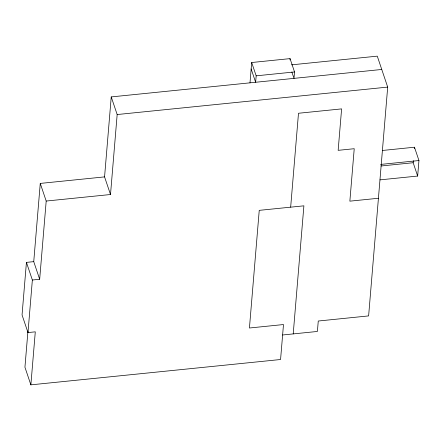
<?xml version="1.0" encoding="UTF-8"?>
<svg xmlns="http://www.w3.org/2000/svg" width="441" height="441" viewBox="0 0 441 441"><rect width="100%" height="100%" fill="white"/><g stroke="black" fill="none" stroke-linecap="round" stroke-linejoin="round"><path stroke-width="0.66" d="M26.432 262.384L32.364 280.013L39.673 279.269L33.742 261.64L26.432 262.384L22.05 314.946L27.981 332.575L35.291 331.836L30.87 384.85L280.57 359.514L283.486 324.548L249.435 328.005L259.242 210.351L303.893 205.826L293.215 333.909M27.943 331.197L24.939 367.221L30.87 384.85M33.742 261.64L40.263 183.417L104.567 176.891L110.504 194.52L46.195 201.046L40.263 183.417M27.981 332.575L32.364 280.013M39.673 279.269L46.195 201.046M104.567 176.891L111.237 96.915L381.763 69.469M110.504 194.52L117.168 114.544L111.237 96.915M249.992 82.886L251.69 62.517L290.051 58.625L294.533 71.944L293.998 78.371L291.865 72.032M251.69 62.517L256.171 75.835L255.637 82.263L251.15 68.945M289.946 59.91L290.051 58.625M290.663 207.165L298.491 113.26L341.61 108.888L338.153 150.337L354.228 148.711L349.856 201.162L378.428 198.263M291.556 64.849L377.281 56.15L387.694 87.097L368.621 315.91L318.27 321.02L317.399 331.456L282.615 334.984M380.021 179.867L417.655 176.053L413.173 162.729L413.344 160.706M414.353 148.573L414.468 147.222L382.308 150.486M417.655 176.053L418.95 160.541L414.468 147.222M256.171 75.835L294.533 71.944M117.168 114.544L387.694 87.097M380.633 164.427L418.95 160.541M381.013 165.992L413.173 162.729"/></g></svg>
